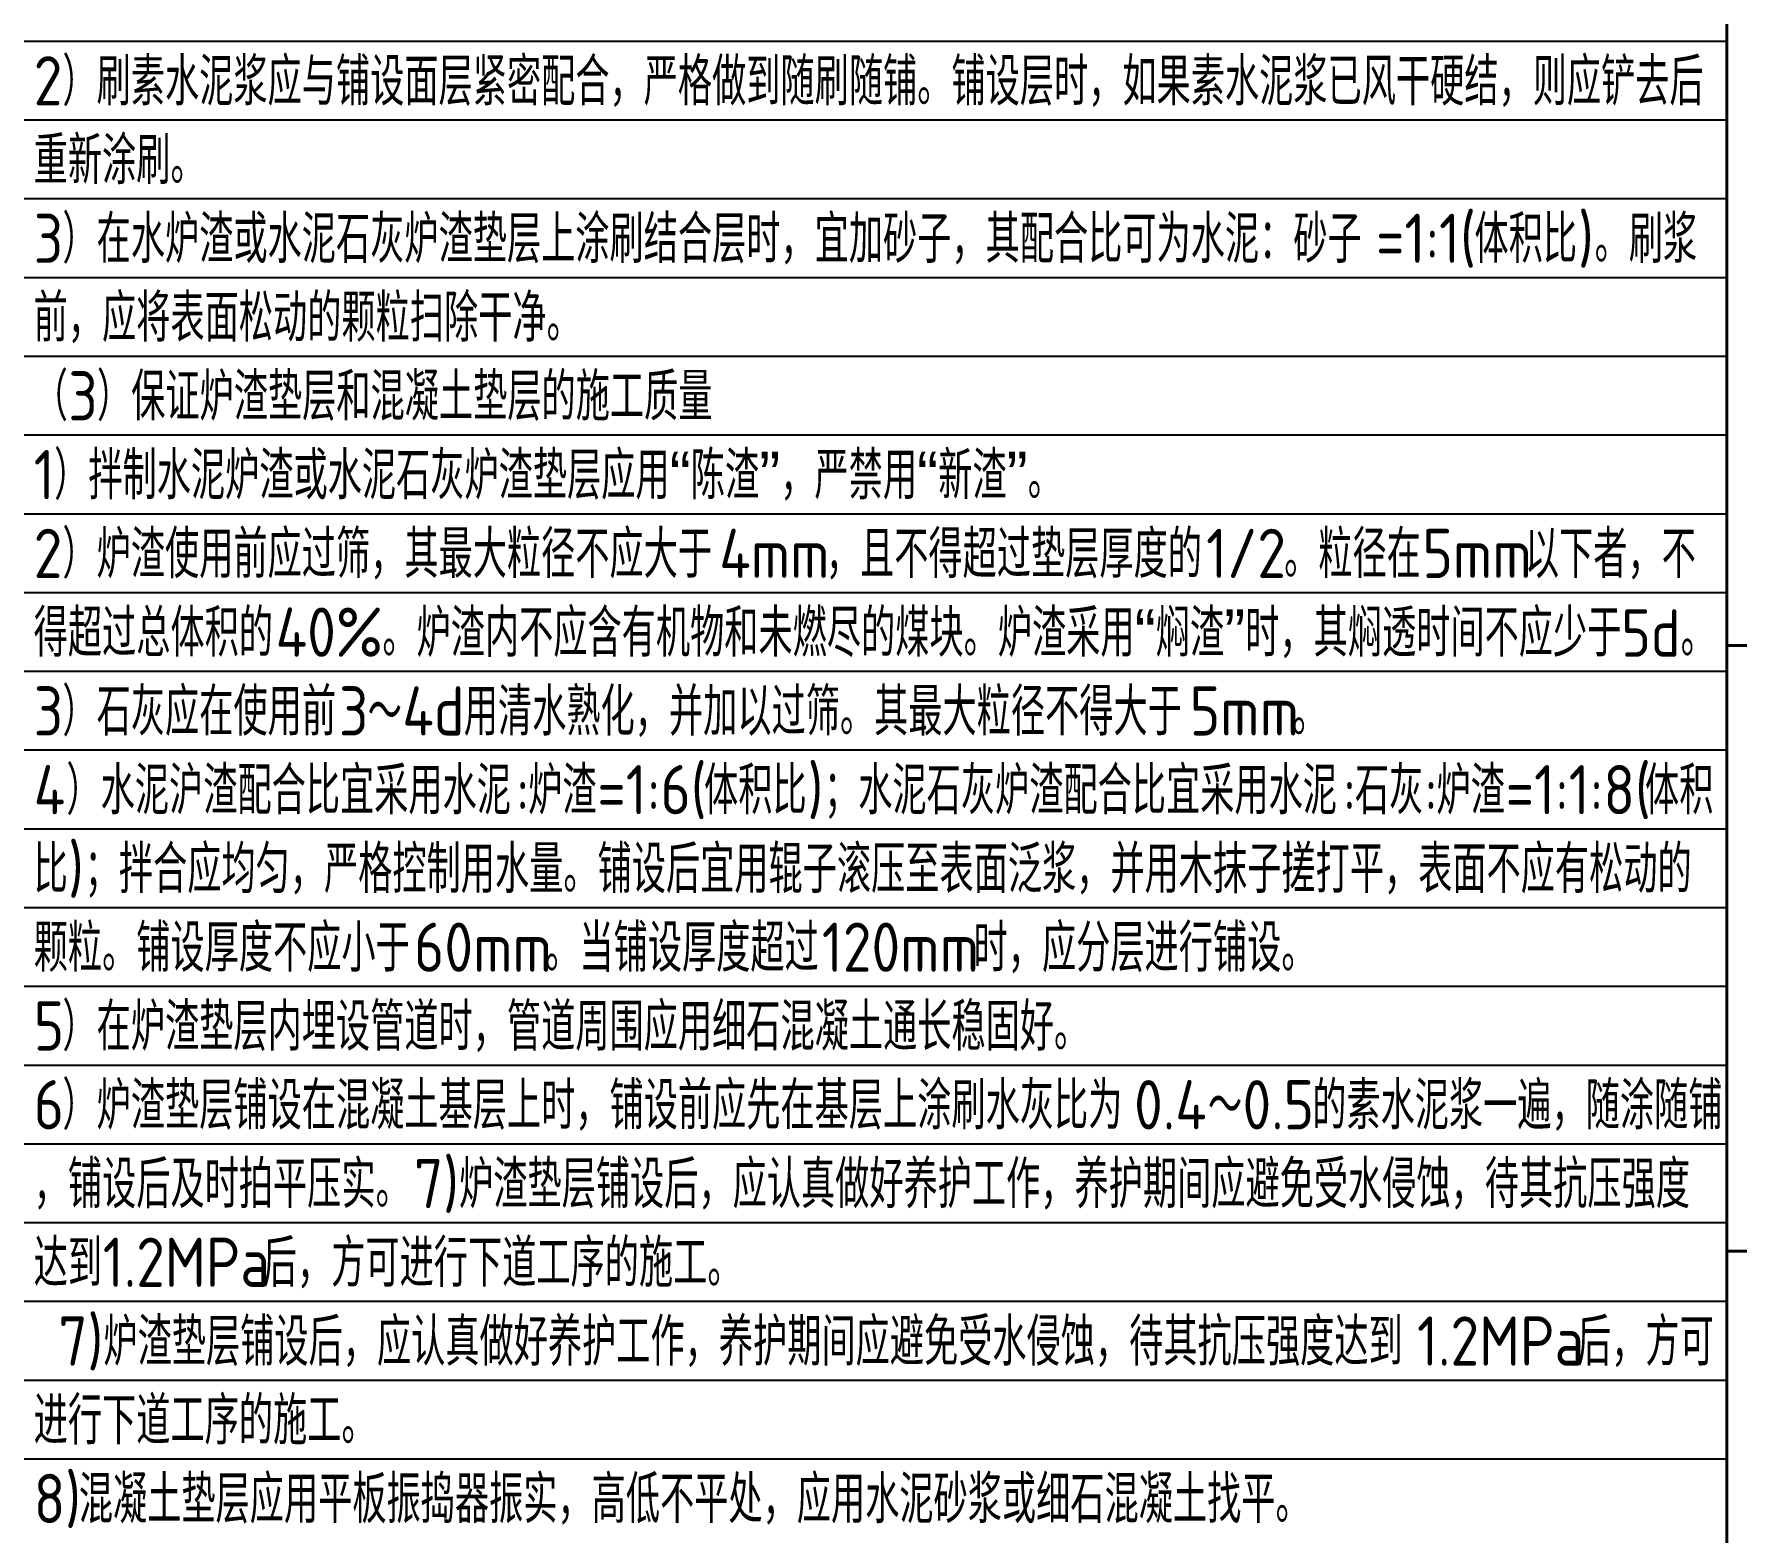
# Model space of a CAD drawing. Extents: x -737978 to 768813, y -372247 to 1140308.
# Drawn here: x 41597 to 58542, y -14319 to 597 of the extents above; entities that cross this region are included whole.
import ezdxf

# ---------------------------------------------------------------- set-up
doc = ezdxf.new("R2010")
doc.units = 0
doc.header["$LTSCALE"] = 1000
doc.header["$MEASUREMENT"] = 0
doc.layers.get('0').update_dxf_attribs({"linetype": 'CONTINUOUS'})
for name, color, linetype in [('A-ANNO-TABS', 7, 'CONTINUOUS'), ('A-ANNO-TEXT', 7, 'CONTINUOUS'), ('PUB_TITLE', 4, 'CONTINUOUS')]:
    doc.layers.add(name, color=color, linetype=linetype)
doc.styles.add('A-单线字', font='GBENOR', dxfattribs={"bigfont": 'GBCBIG'})

# ---------------------------------------------------------------- blocks, each defined once
blk = doc.blocks.new('A$C447711E7')
at = {"layer": 'A-ANNO-TABS', "color": 8}
for p, q in [((73584, 43300), (100, 43300)), ((73584, 42500), (100, 42500)), ((73584, 41700), (100, 41700)), ((73584, 40900), (100, 40900)), ((73584, 40100), (100, 40100)), ((73584, 39300), (100, 39300)), ((73584, 38500), (100, 38500)), ((73584, 37700), (100, 37700)), ((73584, 36900), (100, 36900)), ((73584, 36100), (100, 36100)), ((73584, 35300), (100, 35300)), ((73584, 34500), (100, 34500)), ((73584, 33700), (100, 33700)), ((73584, 32900), (100, 32900)), ((73584, 32100), (100, 32100)), ((73584, 31300), (100, 31300)), ((73584, 30500), (100, 30500)), ((73584, 29700), (100, 29700)), ((73584, 28900), (100, 28900))]:
    blk.add_line(p, q, dxfattribs=at)
blk.add_lwpolyline([(73584, 54500), (100, 54500), (100, 2500), (73584, 2500)], close=True, dxfattribs=at)
at = {"layer": 'A-ANNO-TEXT', "color": 0, "style": 'A-单线字'}
for s, height, p in [('2', 500, (56389, 42650)), ('）刷素水泥浆应与铺设面层紧密配合，严格做到随刷随铺。铺设层时，如果素水泥浆已风干硬结，则应铲去后', 482.27, (56681, 42650)), ('重新涂刷。', 482.3, (56389, 41850)), ('3', 500, (56389, 41050)), ('）在水炉渣或水泥石灰炉渣垫层上涂刷结合层时，宜加砂子，其配合比可为水泥：砂子', 482.27, (56681, 41050)), ('=1:1(', 500, (70021, 41050)), ('体积比', 482.3, (71021, 41050)), (')', 500, (72074, 41050)), ('。刷浆', 482.3, (72241, 41050)), ('前，应将表面松动的颗粒扫除干净。', 482.27, (56389, 40250)), ('（', 482, (56389, 39450)), ('3', 500, (56740, 39450)), ('）保证炉渣垫层和混凝土垫层的施工质量', 482.27, (57032, 39450)), ('1', 500, (56389, 38650)), ('）拌制水泥炉渣或水泥石灰炉渣垫层应用“陈渣”，严禁用“新渣”。', 482.27, (56597, 38650)), ('2', 500, (56389, 37850)), ('）炉渣使用前应过筛，其最大粒径不应大于', 482.27, (56681, 37850)), ('4mm', 500, (63351, 37850)), ('，且不得超过垫层厚度的', 482.27, (64434, 37850)), ('1/2', 500, (68296, 37850)), ('。粒径在', 482.3, (69088, 37850)), ('5mm', 500, (70492, 37850)), ('以下者，不', 482.3, (71533, 37850)), ('得超过总体积的', 482.3, (56389, 37050)), ('40%', 500, (58846, 37050)), ('。炉渣内不应含有机物和未燃尽的煤块。炉渣采用“焖渣”时，其焖透时间不应少于5d。', 482.27, (59930, 37050)), ('3', 500, (56389, 36250)), ('）石灰应在使用前', 482.3, (56681, 36250)), ('3', 500, (59489, 36250)), ('4d', 500, (60132, 36250)), ('用清水熟化，并加以过筛。其最大粒径不得大于', 482.27, (60757, 36250)), ('5mm', 500, (68129, 36250)), ('～', 482, (59781, 36250)), ('。', 482, (69171, 36250)), ('）水泥沪渣配合比宜采用水泥', 482.27, (56722, 35450)), ('炉渣', 482.3, (61411, 35450)), ('=1:6(', 500, (62113, 35450)), ('体积比', 482.3, (63197, 35450)), (')', 500, (64250, 35450)), ('；水泥石灰炉渣配合比宜采用水泥', 482.27, (64416, 35450)), ('石灰', 482.3, (69807, 35450)), ('炉渣', 482.3, (70635, 35450)), ('=1:1:8(', 500, (71337, 35450)), ('体积', 482.3, (72753, 35450)), ('4', 500, (56389, 35450)), (':', 500, (61286, 35450)), (':', 500, (69682, 35450)), (':', 500, (70510, 35450)), ('比', 482, (56389, 34650)), (')', 500, (56740, 34650)), ('；拌合应均匀，严格控制用水量。铺设后宜用辊子滚压至表面泛浆，并用木抹子搓打平，表面不应有松动的', 482.27, (56907, 34650)), ('颗粒。铺设厚度不应小于', 482.27, (56389, 33850)), ('60mm', 500, (60251, 33850)), ('。当铺设厚度超过', 482.3, (61584, 33850)), ('120mm', 500, (64393, 33850)), ('时，应分层进行铺设。', 482.3, (65934, 33850)), ('5', 500, (56389, 33050)), ('）在炉渣垫层内埋设管道时，管道周围应用细石混凝土通长稳固好。', 482.27, (56681, 33050)), ('6', 500, (56389, 32250)), ('）炉渣垫层铺设在混凝土基层上时，铺设前应先在基层上涂刷水灰比为', 482.27, (56681, 32250)), ('0.4', 500, (67564, 32250)), ('0.5', 500, (68665, 32250)), ('的素水泥浆一遍，随涂随铺', 482.27, (69373, 32250)), ('～', 482, (68314, 32250)), ('7)', 500, (60251, 31450)), ('，铺设后及时拍平压实。', 482.27, (56389, 31450)), ('炉渣垫层铺设后，应认真做好养护工作，养护期间应避免受水侵蚀，待其抗压强度', 482.27, (60709, 31450)), ('达到', 482.3, (56389, 30650)), ('1.2MPa', 500, (57091, 30650)), ('后，方可进行下道工序的施工。', 482.27, (58716, 30650)), ('7)', 500, (56639, 29850)), ('炉渣垫层铺设后，应认真做好养护工作，养护期间应避免受水侵蚀，待其抗压强度达到', 482.27, (57097, 29850)), ('1.2MPa', 500, (70438, 29850)), ('后，方可', 482.3, (72063, 29850)), ('进行下道工序的施工。', 482.3, (56389, 29050)), ('8)', 500, (56389, 28250)), ('混凝土垫层应用平板振捣器振实，高低不平处，应用水泥砂浆或细石混凝土找平。', 482.27, (56847, 28250))]:
    blk.add_text(s, height=height, dxfattribs=at).set_placement(p)
blk = doc.blocks.new('TQ1')
at = {"layer": 'PUB_TITLE', "const_width": 20}
for points in [[(-49855, -378414), (-49855, -418455)], [(-49855, -392355), (-43855, -392355)], [(-49855, -396559), (-43855, -396559)]]:
    blk.add_lwpolyline(points, dxfattribs=at)

msp = doc.modelspace()

# ---------------------------------------------------------------- block references
for name, p, xscale, yscale, zscale in [('TQ1', (129908.5, 556956.1), 1.433507481003284, 1.433507481003284, 1.433507481003284), ('A$C447711E7', (-13655.6, -41901), 0.9797893570066735, 0.9797893570066735, 0.9797893570066735)]:
    msp.add_blockref(name, p, dxfattribs=dict(xscale=xscale, yscale=yscale, zscale=zscale))

doc.saveas('drawing.dxf')
